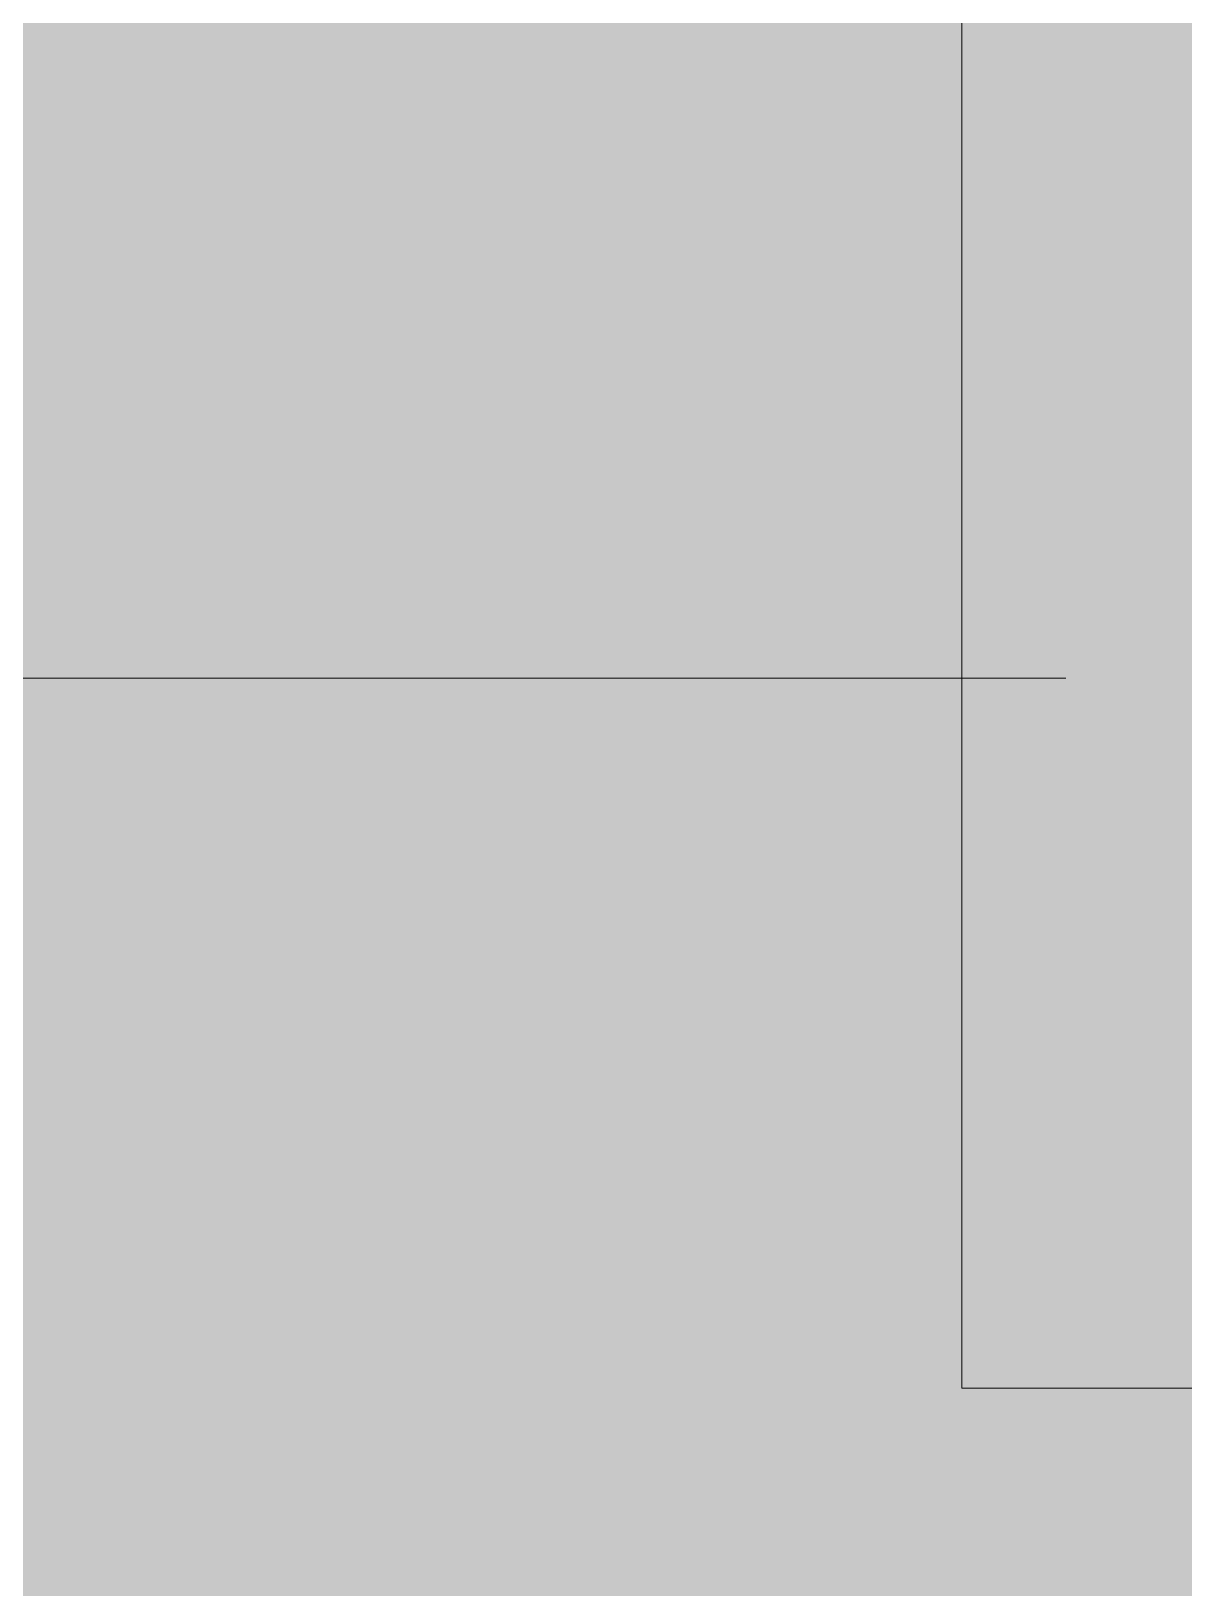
# Model space of a CAD drawing. Header units: metres. Extents: x 8 to 2416, y -346 to 476.
# Drawn here: x 214.5141 to 214.5951, y -98.7147 to -98.6052 of the extents above; entities that cross this region are included whole.
import ezdxf

# ---------------------------------------------------------------- set-up
doc = ezdxf.new("R2010")
doc.units = ezdxf.units.M
doc.linetypes.add('0', pattern=[0])
doc.linetypes.add('HIDDEN2', pattern=[0.1875, 0.125, -0.0625])
doc.layers.get('0').update_dxf_attribs({"color": 250, "linetype": '0', "lineweight": 20})
doc.layers.add('baños', color=140, linetype='Continuous', lineweight=0)
doc.layers.add('PLAFON', color=253, linetype='Continuous', lineweight=5)
doc.layers.add('Techos 1', color=7, linetype='HIDDEN2', lineweight=9, true_color=0x42391a)
doc.styles.get("Standard").update_dxf_attribs({"font": 'arial.ttf', "height": 0.1875})

# ---------------------------------------------------------------- blocks, each defined once
blk = doc.blocks.new('A$C3bae67db')
at = {"layer": 'baños'}
blk.add_lwpolyline([(0.2000001275641807, 0.2000000241799569), (1.275641352549428e-07, 0.2000000241799569), (1.275641352549428e-07, 2.417995403902751e-08), (0.2000001275641807, 2.417995403902751e-08)], close=True, dxfattribs=at)
blk = doc.blocks.new('PL BASE 2N NASAS 09')
at = {"layer": 'Techos 1'}
blk.add_line((161.3475462251966, -8.211728172736628), (176.0975462980299, -8.211728172736743), dxfattribs=at)
at = {"layer": 'baños'}
blk.add_blockref('A$C3bae67db', (164.6152335097686, -8.261673259724354), dxfattribs=at)
at = {"layer": 'baños', "linetype": 'Continuous', "flags": 8}
for tag, p in [('MODELNUMBER', (167.1329024166141, -5.630616461235325, 2.857834639711941e-07)), ('TRADENAME', (167.1329024166694, -5.630658418648187, 2.857834639711941e-07)), ('MODELNUMBER', (168.3076463902173, -5.630616461235325, 2.857834639711941e-07)), ('TRADENAME', (168.3076463902726, -5.630658418648187, 2.857834639711941e-07)), ('MATERIAL', (167.132902416781, -5.630742991131916, 2.857834639711941e-07)), ('PRODUCT', (167.1329024167253, -5.630700704890165, 2.857834639711941e-07)), ('MATERIAL', (168.3076463903842, -5.630742991131916, 2.857834639711941e-07)), ('PRODUCT', (168.3076463903285, -5.630700704890165, 2.857834639711941e-07))]:
    blk.add_attdef(tag, p, '', height=2.537174511142602e-05, rotation=180.0000755047861, dxfattribs=at)
blk = doc.blocks.new('PL MUEBLES 2N NASAS 09')
blk.add_blockref('PL BASE 2N NASAS 09', (49.91427858474094, 62.7170073077223))

msp = doc.modelspace()

# ---------------------------------------------------------------- hatches: boundary and pattern name
at = {"layer": 'PLAFON', "transparency": 33554477}
h = msp.add_hatch(color=256, dxfattribs=at)
h.dxf.hatch_style = 1
edge = h.paths.add_edge_path()
edge.add_arc((212.9318249119748, -95.92073648651078), 0.06999999999999318, 90, 179.9999999999651, ccw=False)
edge.add_line((212.9318249119748, -95.85073648651078), (214.991824911973, -95.85073648651078))
edge.add_arc((214.991824911973, -95.92073648651078), 0.06999999999999318, 0, 90, ccw=False)
edge.add_line((215.061824911973, -95.92073648651078), (215.061824911973, -97.78073648651079))
edge.add_arc((214.9918249119764, -97.7807364865142), 0.06999999999658257, -90.00000000116319, 2.7915803002542816e-09, ccw=False)
edge.add_line((214.991824911975, -97.8507364865108), (214.5918249119745, -97.8507364865108))
edge.add_arc((214.5918249119745, -97.88073648651074), 0.02999999999994429, 89.99999999994571, 180.0000000001085)
edge.add_line((214.5618249119746, -97.8807364865108), (214.5618249119746, -97.92073648651076))
edge.add_arc((214.5918249119746, -97.92073648651078), 0.03000000000000114, 179.9999999999729, 269.9999999999458)
edge.add_line((214.5918249119746, -97.95073648651076), (214.9918249119751, -97.95073648651076))
edge.add_arc((214.9918249119766, -98.02073648650713), 0.06999999999636941, -2.977685653604567e-09, 90.00000000125618, ccw=False)
edge.add_line((215.061824911973, -98.02073648651077), (215.061824911973, -99.33073648651109))
edge.add_arc((214.991824911973, -99.33073648651109), 0.06999999999999318, -90, 0, ccw=False)
edge.add_line((214.991824911973, -99.40073648651108), (213.9318249119738, -99.40073648651062))
edge.add_arc((213.9318249119748, -99.33073648651066), 0.06999999999996476, 179.9999999999884, 269.9999999991858, ccw=False)
edge.add_line((213.8618249119749, -99.33073648651065), (213.8618249119746, -97.88073648651074))
edge.add_arc((213.8318249119746, -97.8807364865107), 0.02999999999994429, 359.9999999999186, 450.0000000000543)
edge.add_line((213.8318249119746, -97.85073648651075), (213.7918249119745, -97.85073648651075))
edge.add_arc((213.7918249119745, -97.88073648651067), 0.02999999999991587, 89.99999999989144, 180.0000000001629)
edge.add_line((213.7618249119746, -97.88073648651076), (213.7618249119749, -99.33073648651062))
edge.add_arc((213.6918249119749, -99.3307364865106), 0.0700000000000216, 270.00000000002325, 359.99999999998835, ccw=False)
edge.add_line((213.6918249119749, -99.40073648651062), (212.9318249119711, -99.40073648651108))
edge.add_arc((212.9318249119711, -99.33073648651109), 0.06999999999999318, 179.9999999999651, 270, ccw=False)
edge.add_line((212.8618249119711, -99.33073648651104), (212.8618249119748, -95.92073648651073))

# ---------------------------------------------------------------- block references
msp.add_blockref('PL MUEBLES 2N NASAS 09', (0.05000000000006821, -153.1560156215326))

doc.saveas('drawing.dxf')
